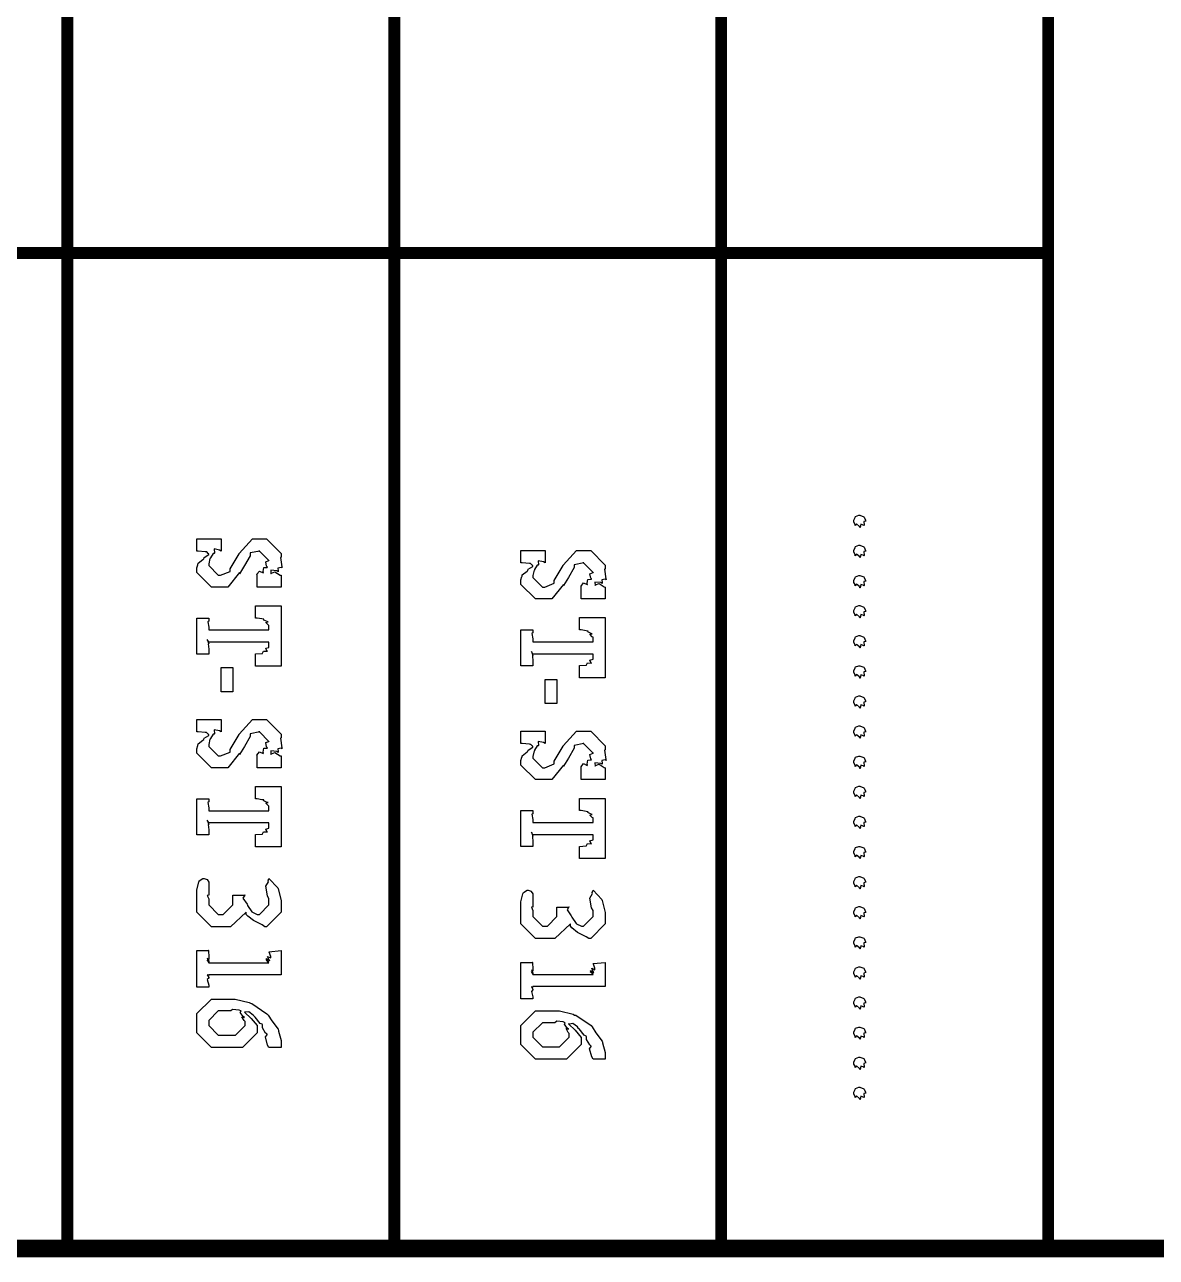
# Model space of a CAD drawing. Extents: x 0.4 to 11.2, y 0.4 to 16.
# Drawn here: x 4.841 to 5.481, y 0.4 to 1.098 of the extents above; entities that cross this region are included whole.
import ezdxf

# ---------------------------------------------------------------- set-up
doc = ezdxf.new("R2010")
doc.units = 0
doc.layers.get('0').update_dxf_attribs({"linetype": 'CONTINUOUS'})

msp = doc.modelspace()

# ---------------------------------------------------------------- linework, layer by layer
at = {"color": 230, "const_width": 0.01}
msp.add_lwpolyline([(11.1917, 0.405003), (11.1917, 15.9817), (0.363336, 15.9817), (0.363336, 0.405003), (11.1917, 0.405003)], close=True, dxfattribs=at)
at = {"color": 0, "const_width": 0.006667}
for points in [[(4.86501, 2.64333), (4.86501, 0.403321)], [(5.05003, 2.64333), (5.05003, 0.405003)], [(5.23503, 2.64333), (5.23503, 0.403321)], [(5.41997, 2.64333), (5.41997, 0.405003)], [(4.25, 0.968317), (5.41997, 0.968317)]]:
    msp.add_lwpolyline(points, dxfattribs=at)
at = {"color": 1}
for points in [[(5.31674, 0.816461), (5.31662, 0.816624), (5.31565, 0.816407), (5.31586, 0.814236), (5.31565, 0.814074), (5.31543, 0.814399), (5.31396, 0.814833), (5.31364, 0.812989), (5.31347, 0.812989), (5.31321, 0.813585), (5.31164, 0.814996), (5.31087, 0.814074), (5.31087, 0.814074), (5.31082, 0.814725), (5.31, 0.816026), (5.31, 0.816461), (5.31, 0.817057), (5.31076, 0.818685), (5.31087, 0.818847), (5.31093, 0.819228), (5.31288, 0.819933), (5.31347, 0.819933), (5.31347, 0.819933), (5.31575, 0.819065), (5.31586, 0.818847), (5.31586, 0.818847), (5.31674, 0.817057), (5.31674, 0.816461)], [(4.98606, 0.779243), (4.97239, 0.779243), (4.97239, 0.785969), (4.97233, 0.786512), (4.97374, 0.788303), (4.97586, 0.787326), (4.97607, 0.787489), (4.97581, 0.788086), (4.97613, 0.79031), (4.97819, 0.790365), (4.97825, 0.790528), (4.97781, 0.791069), (4.97738, 0.793511), (4.97911, 0.794217), (4.97911, 0.794433), (4.97911, 0.794217), (4.97368, 0.799642), (4.97347, 0.799642), (4.9739, 0.799642), (4.96847, 0.798557), (4.96847, 0.797038), (4.96522, 0.791396), (4.9624, 0.786838), (4.9624, 0.787489), (4.95589, 0.779243), (4.9509, 0.779243), (4.94656, 0.779243), (4.93832, 0.787489), (4.93832, 0.789442), (4.93832, 0.790093), (4.93886, 0.791883), (4.93896, 0.792046), (4.93901, 0.792806), (4.94179, 0.794922), (4.94222, 0.795301), (4.94239, 0.796007), (4.94504, 0.797635), (4.94504, 0.798122), (4.94472, 0.798286), (4.94396, 0.799154), (4.94374, 0.799208), (4.94308, 0.799263), (4.93901, 0.799642), (4.93832, 0.799642), (4.93832, 0.806586), (4.95199, 0.806586), (4.95199, 0.799642), (4.95117, 0.800185), (4.94803, 0.800836), (4.94829, 0.798503), (4.94808, 0.79834), (4.94754, 0.79834), (4.94607, 0.795844), (4.9459, 0.795518), (4.94575, 0.795518), (4.94504, 0.792426), (4.94504, 0.791396), (4.95047, 0.785969), (4.95111, 0.785969), (4.95176, 0.785969), (4.95719, 0.78814), (4.95719, 0.78966), (4.96218, 0.798122), (4.96218, 0.79834), (4.96978, 0.806586), (4.9739, 0.806586), (4.97781, 0.806586), (4.98606, 0.79834), (4.98606, 0.796169), (4.98562, 0.796007), (4.98643, 0.790636), (4.98649, 0.790093), (4.98606, 0.790365), (4.98406, 0.789985), (4.98432, 0.788465), (4.98432, 0.787924), (4.98356, 0.788465), (4.98019, 0.788792), (4.98025, 0.786947), (4.98042, 0.786838), (4.98053, 0.787218), (4.98253, 0.787924), (4.9854, 0.786025), (4.98606, 0.785969), (4.98606, 0.779243)], [(5.31674, 0.799425), (5.31662, 0.799588), (5.31565, 0.799371), (5.31586, 0.7972), (5.31565, 0.797038), (5.31543, 0.797364), (5.31396, 0.797797), (5.31364, 0.795953), (5.31347, 0.795953), (5.31321, 0.79655), (5.31164, 0.79796), (5.31087, 0.797038), (5.31087, 0.797038), (5.31082, 0.797689), (5.31, 0.79899), (5.31, 0.799425), (5.31, 0.800022), (5.31076, 0.80165), (5.31087, 0.801812), (5.31093, 0.802192), (5.31288, 0.802897), (5.31347, 0.802897), (5.31347, 0.802897), (5.31575, 0.802029), (5.31586, 0.801812), (5.31586, 0.801812), (5.31674, 0.800022), (5.31674, 0.799425)], [(5.16943, 0.772569), (5.15576, 0.772569), (5.15576, 0.779297), (5.15571, 0.779839), (5.15712, 0.781629), (5.15924, 0.780653), (5.15944, 0.780817), (5.15918, 0.781413), (5.1595, 0.783638), (5.16157, 0.783692), (5.16162, 0.783854), (5.16118, 0.784397), (5.16075, 0.786838), (5.16249, 0.787543), (5.16249, 0.787761), (5.16249, 0.787543), (5.15707, 0.792969), (5.15685, 0.792969), (5.15728, 0.792969), (5.15186, 0.791883), (5.15186, 0.790365), (5.1486, 0.784722), (5.14578, 0.780165), (5.14578, 0.780817), (5.13926, 0.772569), (5.13428, 0.772569), (5.12993, 0.772569), (5.12169, 0.780817), (5.12169, 0.782769), (5.12169, 0.783421), (5.12224, 0.785211), (5.12235, 0.785374), (5.1224, 0.786133), (5.12517, 0.788249), (5.1256, 0.788629), (5.12576, 0.789333), (5.12842, 0.790961), (5.12842, 0.79145), (5.1281, 0.791613), (5.12733, 0.792481), (5.12711, 0.792535), (5.12646, 0.792589), (5.1224, 0.792969), (5.12169, 0.792969), (5.12169, 0.799914), (5.13536, 0.799914), (5.13536, 0.792969), (5.13456, 0.793511), (5.1314, 0.794162), (5.13167, 0.791829), (5.13146, 0.791667), (5.13092, 0.791667), (5.12944, 0.789171), (5.12929, 0.788846), (5.12912, 0.788846), (5.12842, 0.785753), (5.12842, 0.784722), (5.13385, 0.779297), (5.1345, 0.779297), (5.13514, 0.779297), (5.14057, 0.781467), (5.14057, 0.782986), (5.14556, 0.79145), (5.14556, 0.791667), (5.15315, 0.799914), (5.15728, 0.799914), (5.16118, 0.799914), (5.16943, 0.791667), (5.16943, 0.789497), (5.169, 0.789333), (5.16982, 0.783963), (5.16986, 0.783421), (5.16943, 0.783692), (5.16743, 0.783311), (5.16769, 0.781793), (5.16769, 0.78125), (5.16694, 0.781793), (5.16357, 0.782118), (5.16363, 0.780274), (5.16379, 0.780165), (5.1639, 0.780544), (5.1659, 0.78125), (5.16878, 0.779351), (5.16943, 0.779297), (5.16943, 0.772569)], [(5.31674, 0.782389), (5.31662, 0.782553), (5.31565, 0.782335), (5.31586, 0.780165), (5.31565, 0.780003), (5.31543, 0.780328), (5.31396, 0.780761), (5.31364, 0.778917), (5.31347, 0.778917), (5.31321, 0.779514), (5.31164, 0.780925), (5.31087, 0.780003), (5.31087, 0.780003), (5.31082, 0.780653), (5.31, 0.781956), (5.31, 0.782389), (5.31, 0.782986), (5.31076, 0.784614), (5.31087, 0.784776), (5.31093, 0.785157), (5.31288, 0.785861), (5.31347, 0.785861), (5.31347, 0.785861), (5.31575, 0.784993), (5.31586, 0.784776), (5.31586, 0.784776), (5.31674, 0.782986), (5.31674, 0.782389)], [(4.98606, 0.734592), (4.97151, 0.734592), (4.97151, 0.741319), (4.97151, 0.741482), (4.97526, 0.741754), (4.97542, 0.741754), (4.97537, 0.741917), (4.97597, 0.743056), (4.97814, 0.742947), (4.97825, 0.743056), (4.97792, 0.743272), (4.97738, 0.744629), (4.97911, 0.745117), (4.97911, 0.745226), (4.97911, 0.748047), (4.94504, 0.748047), (4.94488, 0.748426), (4.94422, 0.749567), (4.94504, 0.747179), (4.94504, 0.747179), (4.94476, 0.747125), (4.94504, 0.744086), (4.94504, 0.743056), (4.94504, 0.741319), (4.93832, 0.741319), (4.93832, 0.761719), (4.94504, 0.761719), (4.94504, 0.759983), (4.94456, 0.759657), (4.94504, 0.756674), (4.94504, 0.755643), (4.94504, 0.755643), (4.94504, 0.754992), (4.94504, 0.754992), (4.97911, 0.754992), (4.97911, 0.757596), (4.97863, 0.757867), (4.97738, 0.759224), (4.97868, 0.759549), (4.97868, 0.759549), (4.97808, 0.759711), (4.97618, 0.760633), (4.97629, 0.761068), (4.97629, 0.761068), (4.97515, 0.761231), (4.97244, 0.761719), (4.97151, 0.761719), (4.97151, 0.768664), (4.98606, 0.768664), (4.98606, 0.734592)], [(5.31674, 0.765354), (5.31662, 0.765517), (5.31565, 0.7653), (5.31586, 0.763129), (5.31565, 0.762967), (5.31543, 0.763292), (5.31396, 0.763726), (5.31364, 0.761882), (5.31347, 0.761882), (5.31321, 0.762478), (5.31164, 0.763889), (5.31087, 0.762967), (5.31087, 0.762967), (5.31082, 0.763618), (5.31, 0.764919), (5.31, 0.765354), (5.31, 0.76595), (5.31076, 0.767578), (5.31087, 0.76774), (5.31093, 0.768121), (5.31288, 0.768826), (5.31347, 0.768826), (5.31347, 0.768826), (5.31575, 0.767958), (5.31586, 0.76774), (5.31586, 0.76774), (5.31674, 0.76595), (5.31674, 0.765354)], [(5.16943, 0.727919), (5.15489, 0.727919), (5.15489, 0.734646), (5.15489, 0.73481), (5.15864, 0.735081), (5.15881, 0.735081), (5.15875, 0.735243), (5.15935, 0.736382), (5.16151, 0.736274), (5.16162, 0.736382), (5.16129, 0.7366), (5.16075, 0.737956), (5.16249, 0.738444), (5.16249, 0.738553), (5.16249, 0.741374), (5.12842, 0.741374), (5.12825, 0.741754), (5.12761, 0.742893), (5.12842, 0.740506), (5.12842, 0.740506), (5.12815, 0.740451), (5.12842, 0.737414), (5.12842, 0.736382), (5.12842, 0.734646), (5.12169, 0.734646), (5.12169, 0.755046), (5.12842, 0.755046), (5.12842, 0.75331), (5.12793, 0.752983), (5.12842, 0.75), (5.12842, 0.748969), (5.12842, 0.748969), (5.12842, 0.748318), (5.12842, 0.748318), (5.16249, 0.748318), (5.16249, 0.750922), (5.162, 0.751193), (5.16075, 0.75255), (5.16206, 0.752875), (5.16206, 0.752875), (5.16146, 0.753039), (5.15956, 0.753961), (5.15967, 0.754394), (5.15967, 0.754394), (5.15853, 0.754557), (5.15582, 0.755046), (5.15489, 0.755046), (5.15489, 0.76199), (5.16943, 0.76199), (5.16943, 0.727919)], [(5.31674, 0.748318), (5.31662, 0.748481), (5.31565, 0.748264), (5.31586, 0.746094), (5.31565, 0.745931), (5.31543, 0.746257), (5.31396, 0.74669), (5.31364, 0.744846), (5.31347, 0.744846), (5.31321, 0.745443), (5.31164, 0.746853), (5.31087, 0.745931), (5.31087, 0.745931), (5.31082, 0.746582), (5.31, 0.747885), (5.31, 0.748318), (5.31, 0.748915), (5.31076, 0.750543), (5.31087, 0.750706), (5.31093, 0.751085), (5.31288, 0.75179), (5.31347, 0.75179), (5.31347, 0.75179), (5.31575, 0.750922), (5.31586, 0.750706), (5.31586, 0.750706), (5.31674, 0.748915), (5.31674, 0.748318)], [(4.95871, 0.733724), (4.95871, 0.720053), (4.95199, 0.720053), (4.95199, 0.733724), (4.95871, 0.733724)], [(5.31674, 0.731282), (5.31662, 0.731446), (5.31565, 0.731228), (5.31586, 0.729058), (5.31565, 0.728896), (5.31543, 0.729221), (5.31396, 0.729656), (5.31364, 0.72781), (5.31347, 0.72781), (5.31321, 0.728407), (5.31164, 0.729818), (5.31087, 0.728896), (5.31087, 0.728896), (5.31082, 0.729546), (5.31, 0.730849), (5.31, 0.731282), (5.31, 0.731879), (5.31076, 0.733507), (5.31087, 0.733669), (5.31093, 0.73405), (5.31288, 0.734754), (5.31347, 0.734754), (5.31347, 0.734754), (5.31575, 0.733886), (5.31586, 0.733669), (5.31586, 0.733669), (5.31674, 0.731879), (5.31674, 0.731282)], [(5.14208, 0.727051), (5.14208, 0.713379), (5.13536, 0.713379), (5.13536, 0.727051), (5.14208, 0.727051)], [(5.31674, 0.714247), (5.31662, 0.71441), (5.31565, 0.714193), (5.31586, 0.712022), (5.31565, 0.71186), (5.31543, 0.712185), (5.31396, 0.712619), (5.31364, 0.710775), (5.31347, 0.710775), (5.31321, 0.711372), (5.31164, 0.712782), (5.31087, 0.71186), (5.31087, 0.71186), (5.31082, 0.712511), (5.31, 0.713813), (5.31, 0.714247), (5.31, 0.714844), (5.31076, 0.716471), (5.31087, 0.716635), (5.31093, 0.717014), (5.31288, 0.717719), (5.31347, 0.717719), (5.31347, 0.717719), (5.31575, 0.716851), (5.31586, 0.716635), (5.31586, 0.716635), (5.31674, 0.714844), (5.31674, 0.714247)], [(4.98606, 0.676975), (4.97239, 0.676975), (4.97239, 0.683703), (4.97233, 0.684244), (4.97374, 0.686035), (4.97586, 0.685058), (4.97607, 0.685221), (4.97581, 0.685818), (4.97613, 0.688043), (4.97819, 0.688097), (4.97825, 0.68826), (4.97781, 0.688803), (4.97738, 0.691243), (4.97911, 0.691949), (4.97911, 0.692165), (4.97911, 0.691949), (4.97368, 0.697374), (4.97347, 0.697374), (4.9739, 0.697374), (4.96847, 0.696289), (4.96847, 0.694769), (4.96522, 0.689128), (4.9624, 0.684571), (4.9624, 0.685221), (4.95589, 0.676975), (4.9509, 0.676975), (4.94656, 0.676975), (4.93832, 0.685221), (4.93832, 0.687175), (4.93832, 0.687825), (4.93886, 0.689615), (4.93896, 0.689779), (4.93901, 0.690539), (4.94179, 0.692654), (4.94222, 0.693033), (4.94239, 0.693739), (4.94504, 0.695367), (4.94504, 0.695856), (4.94472, 0.696018), (4.94396, 0.696886), (4.94374, 0.69694), (4.94308, 0.696994), (4.93901, 0.697374), (4.93832, 0.697374), (4.93832, 0.704318), (4.95199, 0.704318), (4.95199, 0.697374), (4.95117, 0.697917), (4.94803, 0.698568), (4.94829, 0.696235), (4.94808, 0.696072), (4.94754, 0.696072), (4.94607, 0.693576), (4.9459, 0.693251), (4.94575, 0.693251), (4.94504, 0.690158), (4.94504, 0.689128), (4.95047, 0.683703), (4.95111, 0.683703), (4.95176, 0.683703), (4.95719, 0.685872), (4.95719, 0.687392), (4.96218, 0.695856), (4.96218, 0.696072), (4.96978, 0.704318), (4.9739, 0.704318), (4.97781, 0.704318), (4.98606, 0.696072), (4.98606, 0.693901), (4.98562, 0.693739), (4.98643, 0.688368), (4.98649, 0.687825), (4.98606, 0.688097), (4.98406, 0.687717), (4.98432, 0.686199), (4.98432, 0.685656), (4.98356, 0.686199), (4.98019, 0.686524), (4.98025, 0.684679), (4.98042, 0.684571), (4.98053, 0.68495), (4.98253, 0.685656), (4.9854, 0.683757), (4.98606, 0.683703), (4.98606, 0.676975)], [(5.16943, 0.670301), (5.15576, 0.670301), (5.15576, 0.677029), (5.15571, 0.677572), (5.15712, 0.679363), (5.15924, 0.678386), (5.15944, 0.678549), (5.15918, 0.679144), (5.1595, 0.681369), (5.16157, 0.681424), (5.16162, 0.681586), (5.16118, 0.682129), (5.16075, 0.684571), (5.16249, 0.685275), (5.16249, 0.685493), (5.16249, 0.685275), (5.15707, 0.690701), (5.15685, 0.690701), (5.15728, 0.690701), (5.15186, 0.689615), (5.15186, 0.688097), (5.1486, 0.682454), (5.14578, 0.677897), (5.14578, 0.678549), (5.13926, 0.670301), (5.13428, 0.670301), (5.12993, 0.670301), (5.12169, 0.678549), (5.12169, 0.680501), (5.12169, 0.681153), (5.12224, 0.682943), (5.12235, 0.683106), (5.1224, 0.683865), (5.12517, 0.685981), (5.1256, 0.686361), (5.12576, 0.687067), (5.12842, 0.688693), (5.12842, 0.689182), (5.1281, 0.689344), (5.12733, 0.690213), (5.12711, 0.690267), (5.12646, 0.690321), (5.1224, 0.690701), (5.12169, 0.690701), (5.12169, 0.697646), (5.13536, 0.697646), (5.13536, 0.690701), (5.13456, 0.691243), (5.1314, 0.691894), (5.13167, 0.689561), (5.13146, 0.689399), (5.13092, 0.689399), (5.12944, 0.686903), (5.12929, 0.686578), (5.12912, 0.686578), (5.12842, 0.683485), (5.12842, 0.682454), (5.13385, 0.677029), (5.1345, 0.677029), (5.13514, 0.677029), (5.14057, 0.679199), (5.14057, 0.680718), (5.14556, 0.689182), (5.14556, 0.689399), (5.15315, 0.697646), (5.15728, 0.697646), (5.16118, 0.697646), (5.16943, 0.689399), (5.16943, 0.687229), (5.169, 0.687067), (5.16982, 0.681694), (5.16986, 0.681153), (5.16943, 0.681424), (5.16743, 0.681044), (5.16769, 0.679525), (5.16769, 0.678982), (5.16694, 0.679525), (5.16357, 0.67985), (5.16363, 0.678006), (5.16379, 0.677897), (5.1639, 0.678276), (5.1659, 0.678982), (5.16878, 0.677083), (5.16943, 0.677029), (5.16943, 0.670301)], [(5.31674, 0.697211), (5.31662, 0.697374), (5.31565, 0.697157), (5.31586, 0.694988), (5.31565, 0.694824), (5.31543, 0.69515), (5.31396, 0.695583), (5.31364, 0.693739), (5.31347, 0.693739), (5.31321, 0.694336), (5.31164, 0.695747), (5.31087, 0.694824), (5.31087, 0.694824), (5.31082, 0.695475), (5.31, 0.696778), (5.31, 0.697211), (5.31, 0.697808), (5.31076, 0.699436), (5.31087, 0.699599), (5.31093, 0.699978), (5.31288, 0.700683), (5.31347, 0.700683), (5.31347, 0.700683), (5.31575, 0.699815), (5.31586, 0.699599), (5.31586, 0.699599), (5.31674, 0.697808), (5.31674, 0.697211)], [(5.31674, 0.680176), (5.31662, 0.680339), (5.31565, 0.680122), (5.31586, 0.677951), (5.31565, 0.677789), (5.31543, 0.678114), (5.31396, 0.678549), (5.31364, 0.676704), (5.31347, 0.676704), (5.31321, 0.6773), (5.31164, 0.678711), (5.31087, 0.677789), (5.31087, 0.677789), (5.31082, 0.67844), (5.31, 0.679742), (5.31, 0.680176), (5.31, 0.680772), (5.31076, 0.6824), (5.31087, 0.682563), (5.31093, 0.682943), (5.31288, 0.683649), (5.31347, 0.683649), (5.31347, 0.683649), (5.31575, 0.682781), (5.31586, 0.682563), (5.31586, 0.682563), (5.31674, 0.680772), (5.31674, 0.680176)], [(4.98606, 0.632324), (4.97151, 0.632324), (4.97151, 0.639051), (4.97151, 0.639214), (4.97526, 0.639486), (4.97542, 0.639486), (4.97537, 0.639649), (4.97597, 0.640788), (4.97814, 0.640679), (4.97825, 0.640788), (4.97792, 0.641004), (4.97738, 0.642361), (4.97911, 0.64285), (4.97911, 0.642958), (4.97911, 0.645779), (4.94504, 0.645779), (4.94488, 0.646158), (4.94422, 0.647299), (4.94504, 0.644911), (4.94504, 0.644911), (4.94476, 0.644857), (4.94504, 0.641818), (4.94504, 0.640788), (4.94504, 0.639051), (4.93832, 0.639051), (4.93832, 0.659451), (4.94504, 0.659451), (4.94504, 0.657715), (4.94456, 0.657389), (4.94504, 0.654406), (4.94504, 0.653375), (4.94504, 0.653375), (4.94504, 0.652724), (4.94504, 0.652724), (4.97911, 0.652724), (4.97911, 0.655328), (4.97863, 0.655599), (4.97738, 0.656956), (4.97868, 0.657281), (4.97868, 0.657281), (4.97808, 0.657443), (4.97618, 0.658365), (4.97629, 0.6588), (4.97629, 0.6588), (4.97515, 0.658963), (4.97244, 0.659451), (4.97151, 0.659451), (4.97151, 0.666396), (4.98606, 0.666396), (4.98606, 0.632324)], [(5.31674, 0.66314), (5.31662, 0.663303), (5.31565, 0.663086), (5.31586, 0.660915), (5.31565, 0.660753), (5.31543, 0.661079), (5.31396, 0.661512), (5.31364, 0.659668), (5.31347, 0.659668), (5.31321, 0.660265), (5.31164, 0.661675), (5.31087, 0.660753), (5.31087, 0.660753), (5.31082, 0.661404), (5.31, 0.662706), (5.31, 0.66314), (5.31, 0.663738), (5.31076, 0.665365), (5.31087, 0.665528), (5.31093, 0.665907), (5.31288, 0.666613), (5.31347, 0.666613), (5.31347, 0.666613), (5.31575, 0.665744), (5.31586, 0.665528), (5.31586, 0.665528), (5.31674, 0.663738), (5.31674, 0.66314)], [(5.16943, 0.625651), (5.15489, 0.625651), (5.15489, 0.632379), (5.15489, 0.632542), (5.15864, 0.632813), (5.15881, 0.632813), (5.15875, 0.632975), (5.15935, 0.634115), (5.16151, 0.634006), (5.16162, 0.634115), (5.16129, 0.634332), (5.16075, 0.635688), (5.16249, 0.636176), (5.16249, 0.636285), (5.16249, 0.639106), (5.12842, 0.639106), (5.12825, 0.639486), (5.12761, 0.640625), (5.12842, 0.638237), (5.12842, 0.638237), (5.12815, 0.638183), (5.12842, 0.635146), (5.12842, 0.634115), (5.12842, 0.632379), (5.12169, 0.632379), (5.12169, 0.652778), (5.12842, 0.652778), (5.12842, 0.651042), (5.12793, 0.650717), (5.12842, 0.647732), (5.12842, 0.646701), (5.12842, 0.646701), (5.12842, 0.64605), (5.12842, 0.64605), (5.16249, 0.64605), (5.16249, 0.648654), (5.162, 0.648926), (5.16075, 0.650282), (5.16206, 0.650608), (5.16206, 0.650608), (5.16146, 0.650771), (5.15956, 0.651693), (5.15967, 0.652126), (5.15967, 0.652126), (5.15853, 0.652289), (5.15582, 0.652778), (5.15489, 0.652778), (5.15489, 0.659722), (5.16943, 0.659722), (5.16943, 0.625651)], [(5.31674, 0.646104), (5.31662, 0.646268), (5.31565, 0.64605), (5.31586, 0.643881), (5.31565, 0.643718), (5.31543, 0.644043), (5.31396, 0.644476), (5.31364, 0.642632), (5.31347, 0.642632), (5.31321, 0.643229), (5.31164, 0.64464), (5.31087, 0.643718), (5.31087, 0.643718), (5.31082, 0.644368), (5.31, 0.645671), (5.31, 0.646104), (5.31, 0.646701), (5.31076, 0.648329), (5.31087, 0.648492), (5.31093, 0.648872), (5.31288, 0.649576), (5.31347, 0.649576), (5.31347, 0.649576), (5.31575, 0.648708), (5.31586, 0.648492), (5.31586, 0.648492), (5.31674, 0.646701), (5.31674, 0.646104)], [(5.31674, 0.629069), (5.31662, 0.629232), (5.31565, 0.629015), (5.31586, 0.626844), (5.31565, 0.626682), (5.31543, 0.627007), (5.31396, 0.627442), (5.31364, 0.625597), (5.31347, 0.625597), (5.31321, 0.626193), (5.31164, 0.627604), (5.31087, 0.626682), (5.31087, 0.626682), (5.31082, 0.627333), (5.31, 0.628635), (5.31, 0.629069), (5.31, 0.629665), (5.31076, 0.631293), (5.31087, 0.631456), (5.31093, 0.631836), (5.31288, 0.632542), (5.31347, 0.632542), (5.31347, 0.632542), (5.31575, 0.631674), (5.31586, 0.631456), (5.31586, 0.631456), (5.31674, 0.629665), (5.31674, 0.629069)], [(4.97911, 0.614421), (4.97911, 0.614421), (4.98406, 0.609158), (4.98432, 0.608561), (4.98426, 0.608507), (4.98606, 0.601887), (4.98606, 0.599664), (4.98606, 0.595324), (4.97781, 0.587076), (4.97672, 0.587076), (4.97526, 0.588108), (4.97032, 0.590549), (4.96712, 0.593044), (4.96631, 0.594021), (4.96631, 0.595324), (4.95742, 0.587076), (4.95437, 0.587076), (4.94656, 0.587076), (4.93832, 0.595324), (4.93832, 0.606174), (4.93832, 0.607801), (4.9394, 0.612414), (4.93961, 0.612685), (4.93972, 0.613118), (4.94179, 0.614421), (4.94243, 0.614421), (4.94243, 0.614421), (4.94407, 0.613878), (4.94417, 0.613769), (4.94417, 0.613769), (4.94504, 0.612304), (4.94504, 0.611817), (4.94504, 0.611817), (4.94504, 0.610514), (4.94504, 0.610081), (4.94504, 0.610081), (4.94504, 0.608128), (4.94504, 0.607476), (4.94504, 0.607476), (4.94504, 0.605524), (4.94504, 0.604872), (4.94499, 0.604981), (4.94422, 0.604818), (4.94504, 0.602919), (4.94504, 0.602268), (4.94504, 0.599447), (4.95047, 0.594021), (4.95111, 0.594021), (4.95329, 0.594021), (4.95871, 0.599447), (4.95871, 0.604004), (4.95871, 0.604872), (4.96565, 0.604872), (4.9655, 0.604926), (4.96442, 0.603299), (4.96679, 0.599881), (4.96696, 0.599447), (4.96707, 0.599067), (4.96951, 0.59554), (4.96978, 0.595324), (4.96978, 0.595324), (4.97254, 0.594021), (4.97347, 0.594021), (4.97368, 0.594021), (4.97911, 0.599447), (4.97911, 0.602919), (4.97831, 0.604492), (4.97738, 0.609972), (4.97879, 0.612468), (4.97868, 0.613118), (4.97911, 0.614421)], [(5.31674, 0.612033), (5.31662, 0.612196), (5.31565, 0.611979), (5.31586, 0.60981), (5.31565, 0.609646), (5.31543, 0.609972), (5.31396, 0.610406), (5.31364, 0.608561), (5.31347, 0.608561), (5.31321, 0.609158), (5.31164, 0.610568), (5.31087, 0.609646), (5.31087, 0.609646), (5.31082, 0.610297), (5.31, 0.6116), (5.31, 0.612033), (5.31, 0.612631), (5.31076, 0.614258), (5.31087, 0.614421), (5.31093, 0.6148), (5.31288, 0.615506), (5.31347, 0.615506), (5.31347, 0.615506), (5.31575, 0.614637), (5.31586, 0.614421), (5.31586, 0.614421), (5.31674, 0.612631), (5.31674, 0.612033)], [(5.16249, 0.607747), (5.16249, 0.607747), (5.16743, 0.602485), (5.16769, 0.601887), (5.16764, 0.601833), (5.16943, 0.595215), (5.16943, 0.59299), (5.16943, 0.58865), (5.16118, 0.580404), (5.1601, 0.580404), (5.15864, 0.581435), (5.15369, 0.583876), (5.1505, 0.586372), (5.14968, 0.587349), (5.14968, 0.58865), (5.14079, 0.580404), (5.13775, 0.580404), (5.12993, 0.580404), (5.12169, 0.58865), (5.12169, 0.599501), (5.12169, 0.601129), (5.12278, 0.60574), (5.12299, 0.606011), (5.1231, 0.606446), (5.12517, 0.607747), (5.12582, 0.607747), (5.12582, 0.607747), (5.12744, 0.607206), (5.12756, 0.607096), (5.12756, 0.607096), (5.12842, 0.605632), (5.12842, 0.605143), (5.12842, 0.605143), (5.12842, 0.603842), (5.12842, 0.603407), (5.12842, 0.603407), (5.12842, 0.601454), (5.12842, 0.600803), (5.12842, 0.600803), (5.12842, 0.59885), (5.12842, 0.598199), (5.12836, 0.598307), (5.12761, 0.598144), (5.12842, 0.596246), (5.12842, 0.595594), (5.12842, 0.592774), (5.13385, 0.587349), (5.1345, 0.587349), (5.13667, 0.587349), (5.14208, 0.592774), (5.14208, 0.597331), (5.14208, 0.598199), (5.14903, 0.598199), (5.14887, 0.598253), (5.14779, 0.596625), (5.15018, 0.593207), (5.15033, 0.592774), (5.15044, 0.592393), (5.15289, 0.588867), (5.15315, 0.58865), (5.15315, 0.58865), (5.15593, 0.587349), (5.15685, 0.587349), (5.15707, 0.587349), (5.16249, 0.592774), (5.16249, 0.596246), (5.16168, 0.597819), (5.16075, 0.603299), (5.16217, 0.605794), (5.16206, 0.606446), (5.16249, 0.607747)], [(5.31674, 0.594997), (5.31662, 0.595161), (5.31565, 0.594943), (5.31586, 0.592774), (5.31565, 0.592611), (5.31543, 0.592936), (5.31396, 0.593371), (5.31364, 0.591525), (5.31347, 0.591525), (5.31321, 0.592122), (5.31164, 0.593533), (5.31087, 0.592611), (5.31087, 0.592611), (5.31082, 0.593261), (5.31, 0.594564), (5.31, 0.594997), (5.31, 0.595594), (5.31076, 0.597222), (5.31087, 0.597385), (5.31093, 0.597765), (5.31288, 0.598469), (5.31347, 0.598469), (5.31347, 0.598469), (5.31575, 0.597601), (5.31586, 0.597385), (5.31586, 0.597385), (5.31674, 0.595594), (5.31674, 0.594997)], [(5.31674, 0.577963), (5.31662, 0.578125), (5.31565, 0.577908), (5.31586, 0.575737), (5.31565, 0.575575), (5.31543, 0.5759), (5.31396, 0.576335), (5.31364, 0.57449), (5.31347, 0.57449), (5.31321, 0.575087), (5.31164, 0.576497), (5.31087, 0.575575), (5.31087, 0.575575), (5.31082, 0.576226), (5.31, 0.577528), (5.31, 0.577963), (5.31, 0.57856), (5.31076, 0.580186), (5.31087, 0.58035), (5.31093, 0.580729), (5.31288, 0.581435), (5.31347, 0.581435), (5.31347, 0.581435), (5.31575, 0.580567), (5.31586, 0.58035), (5.31586, 0.58035), (5.31674, 0.57856), (5.31674, 0.577963)], [(4.98606, 0.573568), (4.98606, 0.561199), (4.98606, 0.559896), (4.94504, 0.559896), (4.94504, 0.559896), (4.94504, 0.559571), (4.94504, 0.559462), (4.94493, 0.559625), (4.94422, 0.559787), (4.94504, 0.558431), (4.94504, 0.557943), (4.94504, 0.557997), (4.94422, 0.557129), (4.94504, 0.554036), (4.94504, 0.552951), (4.93832, 0.552951), (4.93832, 0.573568), (4.94504, 0.573568), (4.94488, 0.573568), (4.94504, 0.569824), (4.94504, 0.568576), (4.94493, 0.568793), (4.94422, 0.569174), (4.94504, 0.5676), (4.94504, 0.567057), (4.94488, 0.567437), (4.94422, 0.568414), (4.94504, 0.566624), (4.94504, 0.566624), (4.97911, 0.566624), (4.97874, 0.567057), (4.97749, 0.568468), (4.97911, 0.567057), (4.97911, 0.567057), (4.97874, 0.567546), (4.9776, 0.569065), (4.97954, 0.567925), (4.97954, 0.567925), (4.97917, 0.568414), (4.97835, 0.570204), (4.98019, 0.569444), (4.98019, 0.569444), (4.98019, 0.570313), (4.97933, 0.572592), (4.97911, 0.572917), (4.98606, 0.573568)], [(5.16943, 0.566894), (5.16943, 0.554525), (5.16943, 0.553222), (5.12842, 0.553222), (5.12842, 0.553222), (5.12842, 0.552897), (5.12842, 0.552789), (5.12831, 0.552951), (5.12761, 0.553114), (5.12842, 0.551758), (5.12842, 0.551269), (5.12842, 0.551324), (5.12761, 0.550456), (5.12842, 0.547364), (5.12842, 0.546278), (5.12169, 0.546278), (5.12169, 0.566894), (5.12842, 0.566894), (5.12825, 0.566894), (5.12842, 0.563151), (5.12842, 0.561903), (5.12831, 0.562121), (5.12761, 0.5625), (5.12842, 0.560926), (5.12842, 0.560385), (5.12825, 0.560764), (5.12761, 0.56174), (5.12842, 0.55995), (5.12842, 0.55995), (5.16249, 0.55995), (5.16211, 0.560385), (5.16086, 0.561794), (5.16249, 0.560385), (5.16249, 0.560385), (5.16211, 0.560872), (5.16097, 0.562392), (5.16292, 0.561253), (5.16292, 0.561253), (5.16254, 0.56174), (5.16174, 0.563531), (5.16357, 0.562771), (5.16357, 0.562771), (5.16357, 0.563639), (5.16271, 0.565918), (5.16249, 0.566243), (5.16943, 0.566894)], [(5.31674, 0.560926), (5.31662, 0.561089), (5.31565, 0.560872), (5.31586, 0.558703), (5.31565, 0.558539), (5.31543, 0.558865), (5.31396, 0.559299), (5.31364, 0.557454), (5.31347, 0.557454), (5.31321, 0.558051), (5.31164, 0.559462), (5.31087, 0.558539), (5.31087, 0.558539), (5.31082, 0.55919), (5.31, 0.560493), (5.31, 0.560926), (5.31, 0.561524), (5.31076, 0.563151), (5.31087, 0.563314), (5.31093, 0.563693), (5.31288, 0.564399), (5.31347, 0.564399), (5.31347, 0.564399), (5.31575, 0.563531), (5.31586, 0.563314), (5.31586, 0.563314), (5.31674, 0.561524), (5.31674, 0.560926)], [(4.98606, 0.518826), (4.97911, 0.518826), (4.97835, 0.520128), (4.97711, 0.524685), (4.97814, 0.525933), (4.97803, 0.526204), (4.97721, 0.52691), (4.97542, 0.529839), (4.97547, 0.531521), (4.97521, 0.531847), (4.97412, 0.532335), (4.97131, 0.535915), (4.97086, 0.536187), (4.97026, 0.537056), (4.96767, 0.539008), (4.96576, 0.538683), (4.96522, 0.538792), (4.96533, 0.538683), (4.96897, 0.535211), (4.97239, 0.531088), (4.97239, 0.529676), (4.97239, 0.527072), (4.96414, 0.518826), (4.95697, 0.518826), (4.94656, 0.518826), (4.93832, 0.527072), (4.93832, 0.532715), (4.93832, 0.537924), (4.94656, 0.546169), (4.95719, 0.546169), (4.96007, 0.546169), (4.96783, 0.544217), (4.96869, 0.543782), (4.96946, 0.543619), (4.97797, 0.537815), (4.97868, 0.537056), (4.97868, 0.537056), (4.98074, 0.5338), (4.98432, 0.529081), (4.98454, 0.528375), (4.98443, 0.528049), (4.98606, 0.522624), (4.98606, 0.520779), (4.98606, 0.518826)], [(5.31674, 0.543892), (5.31662, 0.544054), (5.31565, 0.543837), (5.31586, 0.541667), (5.31565, 0.541504), (5.31543, 0.541829), (5.31396, 0.542264), (5.31364, 0.540419), (5.31347, 0.540419), (5.31321, 0.541015), (5.31164, 0.542426), (5.31087, 0.541504), (5.31087, 0.541504), (5.31082, 0.542156), (5.31, 0.543457), (5.31, 0.543892), (5.31, 0.544487), (5.31076, 0.546115), (5.31087, 0.546278), (5.31093, 0.546658), (5.31288, 0.547364), (5.31347, 0.547364), (5.31347, 0.547364), (5.31575, 0.546496), (5.31586, 0.546278), (5.31586, 0.546278), (5.31674, 0.544487), (5.31674, 0.543892)], [(4.96326, 0.539442), (4.96218, 0.539876), (4.95856, 0.54031), (4.95757, 0.539442), (4.95719, 0.539442), (4.95047, 0.539442), (4.94504, 0.534017), (4.94504, 0.532064), (4.94504, 0.531196), (4.95047, 0.525771), (4.95394, 0.525771), (4.96024, 0.525771), (4.96565, 0.531196), (4.96565, 0.533365), (4.96511, 0.533963), (4.96386, 0.536133), (4.96522, 0.535753), (4.96522, 0.535753), (4.96457, 0.53635), (4.96289, 0.538574), (4.96338, 0.539333), (4.96326, 0.539442)], [(5.16943, 0.512153), (5.16249, 0.512153), (5.16174, 0.513456), (5.16049, 0.518013), (5.16151, 0.51926), (5.1614, 0.519532), (5.1606, 0.520236), (5.15881, 0.523167), (5.15886, 0.524849), (5.15858, 0.525174), (5.1575, 0.525662), (5.15468, 0.529243), (5.15424, 0.529514), (5.15365, 0.530382), (5.15104, 0.532335), (5.14914, 0.53201), (5.1486, 0.532118), (5.14871, 0.53201), (5.15235, 0.528537), (5.15576, 0.524414), (5.15576, 0.523004), (5.15576, 0.5204), (5.14751, 0.512153), (5.14035, 0.512153), (5.12993, 0.512153), (5.12169, 0.5204), (5.12169, 0.526042), (5.12169, 0.53125), (5.12993, 0.539497), (5.14057, 0.539497), (5.14344, 0.539497), (5.15121, 0.537543), (5.15207, 0.53711), (5.15283, 0.536947), (5.16135, 0.531142), (5.16206, 0.530382), (5.16206, 0.530382), (5.16411, 0.527126), (5.16769, 0.522407), (5.16792, 0.521701), (5.16781, 0.521376), (5.16943, 0.51595), (5.16943, 0.514106), (5.16943, 0.512153)], [(5.14665, 0.532769), (5.14556, 0.533203), (5.14193, 0.533638), (5.14094, 0.532769), (5.14057, 0.532769), (5.13385, 0.532769), (5.12842, 0.527344), (5.12842, 0.52539), (5.12842, 0.524522), (5.13385, 0.519097), (5.13732, 0.519097), (5.14361, 0.519097), (5.14903, 0.524522), (5.14903, 0.526693), (5.14849, 0.527289), (5.14725, 0.52946), (5.1486, 0.529081), (5.1486, 0.529081), (5.14794, 0.529676), (5.14626, 0.531901), (5.14675, 0.532661), (5.14665, 0.532769)], [(5.31674, 0.526856), (5.31662, 0.527018), (5.31565, 0.526801), (5.31586, 0.524631), (5.31565, 0.524468), (5.31543, 0.524794), (5.31396, 0.525228), (5.31364, 0.523383), (5.31347, 0.523383), (5.31321, 0.523981), (5.31164, 0.52539), (5.31087, 0.524468), (5.31087, 0.524468), (5.31082, 0.525119), (5.31, 0.526421), (5.31, 0.526856), (5.31, 0.527453), (5.31076, 0.529081), (5.31087, 0.529243), (5.31093, 0.529622), (5.31288, 0.530328), (5.31347, 0.530328), (5.31347, 0.530328), (5.31575, 0.52946), (5.31586, 0.529243), (5.31586, 0.529243), (5.31674, 0.527453), (5.31674, 0.526856)], [(5.31674, 0.509819), (5.31662, 0.509983), (5.31565, 0.509765), (5.31586, 0.507596), (5.31565, 0.507433), (5.31543, 0.507758), (5.31396, 0.508192), (5.31364, 0.506347), (5.31347, 0.506347), (5.31321, 0.506944), (5.31164, 0.508356), (5.31087, 0.507433), (5.31087, 0.507433), (5.31082, 0.508083), (5.31, 0.509386), (5.31, 0.509819), (5.31, 0.510417), (5.31076, 0.512044), (5.31087, 0.512207), (5.31093, 0.512587), (5.31288, 0.513292), (5.31347, 0.513292), (5.31347, 0.513292), (5.31575, 0.512424), (5.31586, 0.512207), (5.31586, 0.512207), (5.31674, 0.510417), (5.31674, 0.509819)], [(5.31674, 0.492785), (5.31662, 0.492947), (5.31565, 0.492731), (5.31586, 0.49056), (5.31565, 0.490397), (5.31543, 0.490722), (5.31396, 0.491157), (5.31364, 0.489312), (5.31347, 0.489312), (5.31321, 0.489908), (5.31164, 0.491319), (5.31087, 0.490397), (5.31087, 0.490397), (5.31082, 0.491049), (5.31, 0.49235), (5.31, 0.492785), (5.31, 0.493381), (5.31076, 0.495008), (5.31087, 0.495171), (5.31093, 0.495551), (5.31288, 0.496257), (5.31347, 0.496257), (5.31347, 0.496257), (5.31575, 0.495389), (5.31586, 0.495171), (5.31586, 0.495171), (5.31674, 0.493381), (5.31674, 0.492785)]]:
    msp.add_lwpolyline(points, close=True, dxfattribs=at)

doc.saveas('drawing.dxf')
